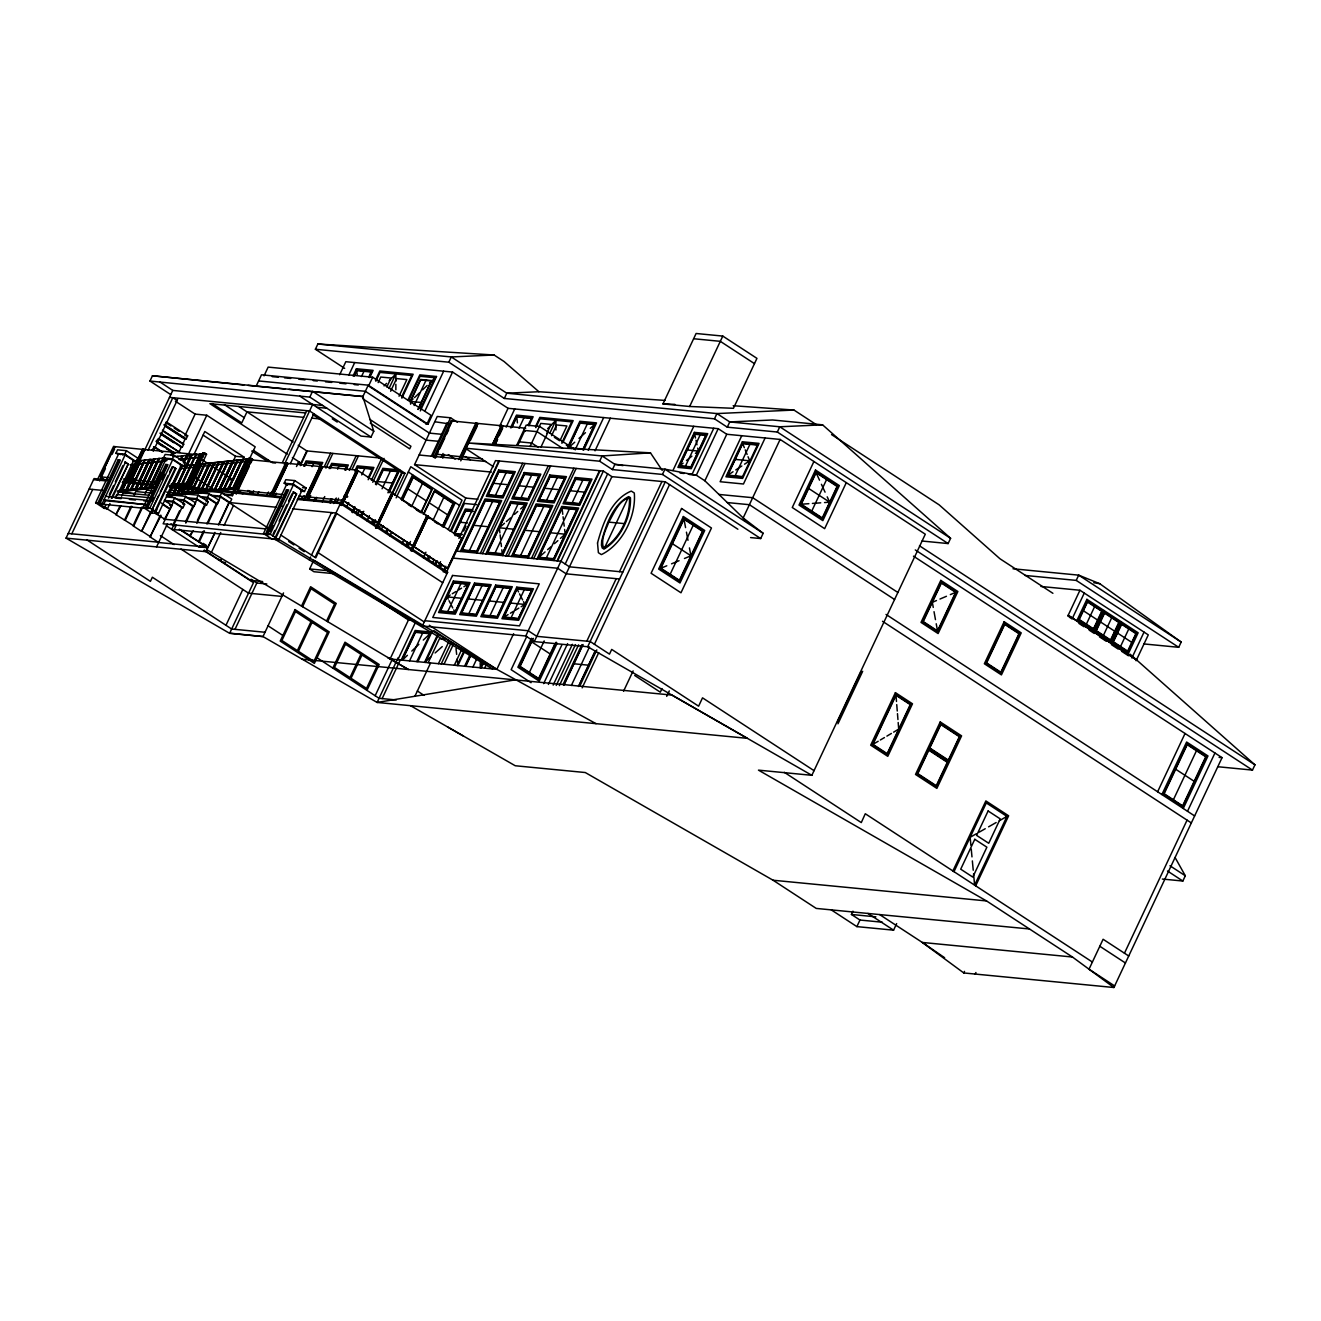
<?xml version="1.0" encoding="UTF-8"?>
<svg xmlns="http://www.w3.org/2000/svg" width="1321" height="1321" viewBox="0 0 1321 1321"><rect width="100%" height="100%" fill="white"/><g stroke="black" fill="none" stroke-linecap="round" stroke-linejoin="round"><path stroke-width="1.5" d="M395.854 389.811L395.854 384.295M395.854 381.29L395.871 373.942L389.249 380.646M97.325 479.903L113.623 446.316L115.439 447.241M608.832 522.125C605.86 529.853 601.022 538.357 603.185 546.844L604.605 547.753C619.83 538.06 630.1 516.825 629.473 498.843L628.053 497.934C618.145 501.848 613.852 513.489 608.832 522.125L623.842 523.578M314.53 560.55L496.828 669.351L596.035 723.66M301.65 659.179L671.91 695.077L747.372 738.34L377.112 702.442L262.995 636.573L229.639 633.337L66.05 538.126L94.055 478.582L108.421 479.985M71.813 533.816L92.701 489.447M114.63 446.663L100.429 476.864L114.498 446.581L143.444 449.454L138.424 460.121M99.587 480.943L105.432 468.526M112.103 454.325L114.63 448.942M126.189 455.134L115.868 453.334L117.519 449.834L126.42 450.692L137.797 458.139L136.146 461.64L135.039 461.524L125.082 455.018L102.295 503.433L100.082 503.218L120.376 460.055L118.163 459.84L97.853 503.004L95.624 502.773L118.411 454.374M149.967 381.042L152.443 375.775L362.879 396.548L373.76 431.273L371.036 437.053L361.029 436.095L299.817 396.135L149.967 381.042L170.624 394.517M97.853 503.004L98.926 503.697L119.22 460.534L118.163 459.84M115.868 453.334L124.768 454.193L126.42 450.692M159.957 382.033L172.77 390.405L322.638 405.464M105.432 500.725L104.012 499.784L146.367 504.688L105.432 500.725L103.715 504.358L102.295 503.433M109.362 494.467L113.606 485.468M115.307 481.851L122.919 465.653M108.504 498.149L125.445 462.135L128.302 463.985L112.202 498.199M95.624 502.773L104.161 508.354L105.928 504.639M111.36 498.116L128.302 463.985M109.973 503.433L107.496 508.684L104.161 508.354M117.42 494.995L133.619 460.6M121.317 490.421L122.473 490.372L136.311 460.979L121.317 490.421L133.421 464.695M134.164 464.612L122.473 490.372M142.734 448.76L126.882 482.462L142.916 448.777L144.864 450.048M129.078 479.573L136.608 463.572M138.276 460.022L143.444 449.454M121.549 496.25L123.2 492.75L148.943 495.243M136.757 463.671L129.227 479.655L123.332 479.011M173.018 452.244L144.336 449.47L130.135 479.672L156.885 482.347M125.974 489.909L127.13 489.86L140.967 460.468L139.811 460.517L125.974 489.909L172.787 390.372M142.602 507.247L133.834 525.874L115.918 514.645L120.046 505.893M115.918 514.645L120.872 505.976M132.249 482.446L133.982 478.763M132.777 482.792L134.511 479.11M148.084 450.263L172.82 397.704L177.097 400.478M145.211 459.923L131.786 489.348L130.63 489.397L142.751 463.671M131.06 489.447L144.468 460.005L145.624 459.956M130.63 489.397L143.477 463.588M162.78 452.178L154.574 446.812L152.146 449.784M172.49 452.195L156.06 441.462L158.487 438.506L179.838 452.443L159.147 439.48M135.287 488.902L136.459 488.853L150.28 459.46L149.124 459.493L135.287 488.902L148.266 461.326M153.219 451.237L177.674 399.272M134.148 495.045L135.799 491.544L151.75 493.08M124.455 520.21L130.994 506.323M139.96 488.39L141.116 488.341L154.937 458.948L153.781 458.981L139.96 488.39L152.922 460.831M125.297 520.292L131.836 506.389M152.79 462.581L141.116 488.341M144.616 487.878L145.772 487.829L159.593 458.437L158.454 458.486L144.616 487.878L156.72 462.152M157.447 462.069L145.772 487.829M145.095 493.674L146.73 490.174L152.675 490.752M149.273 487.366L163.11 457.974L164.25 457.925L150.429 487.317L149.273 487.366L165.125 454.457L174.025 455.316L185.402 462.746L183.751 466.247L180.201 465.9M163.837 457.892L150.429 487.317M133.883 523.925L141.76 507.165M143.229 507.396L166.017 458.998L172.688 459.642L149.9 508.04L147.671 507.825L167.982 464.678L165.769 464.464L145.459 507.611L143.229 507.396L151.766 512.977L158.437 513.621L181.225 465.207L182.331 465.322M155.663 483.189L160.848 472.158M170.772 455.184L172.622 451.65L170.954 455.2M145.459 507.611L146.515 508.304L166.826 465.157L165.769 464.464M172.523 455.993L174.058 452.343L201.073 455.051M152.13 501.336L153.83 497.736M162.285 479.754L164.828 474.355M163.11 457.974L172.374 458.816L174.025 455.316M184.874 435.847L195.112 414.1L206.786 415.24L255.184 446.828L249.091 459.774M133.834 525.874L133.008 525.791L141.545 531.372L151.007 511.26M158.437 513.621L151.915 509.823L158.685 495.441M160.369 491.841L167.998 475.659M169.682 472.059L172.225 466.676L175.908 468.608L155.597 511.755M178.863 452.343L181.324 447.092L159.973 433.156M163.061 431.158L182.777 444.021L185.237 438.77L163.887 424.834M141.545 531.372L151.799 511.425M151.915 509.823L173.051 466.742L175.908 468.608M180.35 446.993L182.298 447.192L183.751 444.12L162.4 430.184M186.211 438.869L187.665 435.798L166.314 421.861L164.861 424.933L186.211 438.869L184.263 438.688L164.564 425.808M151.766 512.977L153.484 509.328M154.755 511.673L175.066 468.526M156.753 509.79L155.102 513.291L165.191 519.417M180.416 459.658L181.737 455.943L182.892 455.894L181.159 459.576M181.571 466.296L167.338 495.903L179.491 470.127M183.801 460.946L186.393 455.431L187.549 455.398L184.098 462.746M183.355 462.829L187.549 455.398M167.338 495.903L168.494 495.854L182.315 466.214M188.523 454.044L206.786 415.24M191.628 532.561L189.976 536.062L207.892 547.29L158.619 542.518L150.082 536.937L160.287 515.273M150.082 536.937L161.112 515.355M172.44 495.375L189.316 458.602M172.275 495.59L191.05 454.919L192.206 454.886L173.183 495.292L172.027 495.342M190.059 458.519L173.183 495.292M178.335 487.548L180.019 483.965M194.005 454.424L204.788 431.505L244.022 457.116L233.239 480.051L229.837 479.721M164.365 519.335L172.06 505.448L164.349 500.411M164.993 500.461L173.051 501.237L174.702 497.736L184.659 504.242L183.008 507.743L181.902 507.644L173.365 502.063L163.127 523.793L269.038 534.658L267.965 533.965L288.688 489.926L286.459 489.711L265.736 533.75M196.119 454.457L176.7 494.781L193.972 458.09M176.7 494.781L177.873 494.731L196.449 454.341M181.225 489.909L182.876 486.409L281.356 496.746M156.555 546.894L167.453 523.76M200.363 453.912L181.39 494.203L200.363 453.912L201.519 453.863L186.955 483.354M181.39 494.203L182.579 494.17L196.317 464.695M186.377 488.242L203.071 452.773L204.59 452.921L206.555 454.209L190.752 487.796M169.303 486.343L189.663 484.13L190.158 483.073L188.87 482.958M178.929 459.625L203.021 457L204.111 453.351L202.988 453.235M187.912 488.374L204.59 452.921M200.214 464.265L186.079 493.641L198.943 466.296M176.007 499.107L183.982 499.883L185.634 496.366L195.591 502.872L193.939 506.389L192.833 506.273L184.296 500.692L178.335 500.114M186.079 493.641L187.235 493.592L200.941 464.183M179.491 510.913L172.902 524.916L176.271 525.246M184.296 500.692L182.711 504.061L184.659 504.242M181.902 507.644L171.664 529.374L278.88 539.447M204.871 463.754L190.769 493.08L203.599 465.785M174.207 529.622L176.403 524.965M204.342 465.702L191.495 492.981L205.184 463.638M210.27 463.423L209.114 463.456L195.442 492.518L196.598 492.469L210.27 463.423L196.598 492.469M195.871 492.551L209.527 463.242M185.551 521.745L192.833 506.273M186.509 497.703L196.581 498.678L198.233 495.177L208.19 501.683L206.538 505.183L205.432 505.068L196.895 499.503L188.688 498.694M213.771 462.697L200.132 491.94L212.929 464.761M185.782 523.116L196.895 499.503M213.655 464.678L200.875 491.858L214.927 462.664M218.427 462.185L204.821 491.379L217.585 464.249M218.328 464.166L205.564 491.296L219.154 462.119M248.018 385.385L256.142 386.194L261.492 374.817L368.245 385.171L428.021 424.206L452.558 372.06L508.057 408.305L718.211 428.681L726.748 434.262L780.117 439.431L925.294 534.212L811.854 775.311L758.469 770.143L986.539 900.939L1072.437 957.015L1113.9 987.514L1222.057 757.66L913.455 556.158M224.24 461.64L209.494 490.818L222.242 463.737M264.035 375.858L268.146 367.106L372.671 377.228L431.026 415.339L426.914 424.091L368.559 385.996L372.671 377.228M222.985 463.654L210.237 490.735L224.24 461.888M199.537 496.531L207.513 497.307L209.164 493.806L219.121 500.312L217.486 503.813L216.363 503.714L207.826 498.133L201.882 497.555M197.374 520.342L205.449 503.202M206.241 501.485L207.826 498.133M189.976 536.062L193.394 530.662M196.829 523.347L205.432 505.068M227.74 461.178L214.184 490.256L226.898 463.225M227.641 463.143L214.927 490.157L228.483 461.095M232.81 460.715L218.873 489.695L232.413 460.913L233.553 460.633M226.419 475.692L235.551 456.29L244.022 457.116M220.029 489.645L233.569 460.88L220.029 489.645L218.873 489.695M198.513 541.643L203.451 531.141M206.836 523.958L216.363 503.714M210.221 495.144L220.112 496.102L221.763 492.601L231.736 499.107L230.085 502.607L228.962 502.508L220.425 496.927L212.219 496.135M237.466 460.203L223.563 489.117L236.228 462.201M199.355 541.726L204.458 530.877M207.859 523.661L220.425 496.927M236.954 462.119L224.289 489.034L238.209 460.121M242.139 459.691L228.236 488.555L240.884 461.69M241.611 461.607L228.979 488.473L242.453 459.576M246.796 459.18L232.925 487.994L246.367 459.147M246.284 461.095L233.668 487.895L247.522 459.114M223.084 493.971L231.043 494.748L232.694 491.247M250.627 458.073L249.24 457.941L232.859 492.75L234.263 492.882L250.627 458.073L252.592 459.361L250.858 463.01M214.894 532.413L205.828 551.683L66.05 538.126M218.394 524.965L228.962 502.508L276.271 507.247M236.046 487.482L246.482 465.306M206.737 549.767L214.712 533.486M218.989 524.42L229.21 502.674L268.014 528.004M224.504 494.896L232.479 495.672L234.114 492.172M286.426 463.324L251.634 459.873L237.417 490.074L272.209 493.526L286.277 463.242M237.565 490.174L251.634 459.873M236.211 494.153L249.141 466.676M211.41 552.393L220.739 532.545M224.141 525.329L233.487 505.464M344.665 368.361L315.389 349.256L317.866 344.005L494.087 355.002L504.044 361.492L538.902 391.726L664.975 400.412M220.706 560.847L221.218 559.757L217.882 559.444M251.981 494.401L253.682 490.785M257.1 495.375L258.817 491.759M299.817 396.135L309.824 397.093L312.549 391.313L373.76 431.273M266.809 495.705L268.543 492.006M282.463 462.433L306.802 410.682M269.583 495.969L271.317 492.287M284.362 464.563L312.631 404.49M269.864 496.333L285.897 462.647L287.846 463.919L285.897 462.647M273.249 493.625L287.466 463.423M272.654 495.837L287.681 463.902M272.82 495.854L287.02 465.686M274.718 496.911L276.469 493.212M290.372 463.654L313.853 413.754M287.433 485.335L284.18 483.205L285.815 479.705L294.715 480.58L306.109 488.01L304.457 491.511L300.561 491.131M294.484 485.005L286.707 484.246L263.523 533.535L272.06 539.1L278.731 539.761L301.915 490.471L303.037 490.586M296.482 466.544L298.777 461.656M339.679 374.735L345.821 361.706L452.558 372.06M266.809 534.444L287.532 490.421L286.459 489.711M301.056 464.728L298.216 462.878L300.99 463.143L306.753 450.89L381.802 458.156L371.416 480.25M300.379 465.653L307.314 450.94M225.974 625.295L242.833 589.463M270.673 531.158L273.183 525.841M284.18 483.205L293.064 484.08L294.715 480.58M267.965 533.965L270.194 534.179L293.378 484.89L301.915 490.471M303.648 466.148L306.109 460.897L322.753 462.499L320.293 467.766M204.293 550.13L250.594 580.365L251.122 579.275L256.819 583.007L266.825 583.965M304.623 465.917L306.34 462.284L321.3 463.737L304.226 500.015M304.87 465.999L306.406 462.746L320.821 464.15L319.286 467.403M273.067 534.113L274.785 530.448M279.111 521.283L286.872 504.771M288.605 501.105L292.057 493.757M272.935 536.26L293.757 492.006L296.598 493.872L275.874 537.895L270.194 534.179M348.711 375.313L354.705 362.565M275.049 537.812L296.598 493.872M353.037 375.99L356.455 368.741L373.133 370.359L369.731 377.608M354.028 375.742L356.67 370.128L371.68 371.597L369.17 376.931M235.006 629.341L256.819 583.007M354.226 375.94L356.736 370.607L371.201 372.01L368.724 377.261M312.086 466.709L313.622 463.456M361.492 376.551L363.969 371.3M303.929 500.048L305.58 496.547M304.738 499.718L320.59 465.999L322.555 467.287L307.347 499.206M306.769 496.795L320.144 468.377M320.293 468.46L306.918 496.894L298.86 496.036M307.975 496.993L322.175 466.792M308.982 499.206L310.716 495.524M324.57 466.082L330.63 453.202M325.924 468.129L332.842 453.417M438.341 441.297L426.105 440.124L362.945 398.876L362.879 396.548L368.245 385.171M313.804 501.32L315.504 497.687M329.177 468.625L331.654 463.374L348.331 464.992L345.854 470.243M314.794 501.039L316.545 497.357M330.167 468.394L331.868 464.761L346.878 466.214L345.177 469.863M315.059 501.121L316.693 497.621M330.415 468.476L331.934 465.223L346.399 466.627L344.864 469.88M375.461 380.217L379.804 371.003L413.159 374.239L401.881 398.199M375.841 381.274L380.019 372.406L411.706 375.478L401.7 396.762M378.136 382.595L380.745 377.046L391.033 378.037L386.822 386.987M322.274 501.815L324.751 496.564M337.648 469.186L339.167 465.933M283.536 592.914L262.995 636.573L229.722 633.155L253.483 582.677L204.144 550.461M329.507 502.525L331.158 499.024M329.804 502.508L331.554 498.81M330.481 502.938L332.182 499.305M333.685 503.532L336.277 498M349.272 470.408L356.208 455.679M389.001 388.506L395.871 373.942M433.932 630.662L492.551 668.938L309.279 559.84L310.633 556.983M311.492 555.134L331.505 512.598L332.215 513.06M336.805 501.897L338.539 498.232M352.393 468.773L358.453 455.894M390.636 391.231L396.581 378.582L406.868 379.589L399.041 396.234M354.788 471.102L357.264 465.851L373.942 467.469L368.179 479.721M334.378 573.71L313.936 571.729L309.675 568.938L313.787 560.187M336.673 513.489L315.785 557.858L315.075 557.412L342.139 499.833M355.762 470.887L357.479 467.254L372.489 468.707L368.212 477.789M356.026 470.97L357.545 467.717L372.01 469.12M356.835 469.682L340.455 504.473L341.363 505.497L357.743 470.705L356.835 469.682L340.752 504.605M346.597 493.625L341.891 504.407L340.983 503.384M350.775 484.757L357.743 470.705M358.206 470.738L343.889 500.94L377.575 522.918L391.891 492.733L358.107 470.738L344.005 500.94L377.674 522.934M347.06 506.059L348.711 502.558M361.723 474.916L364.778 468.41M301.502 606.075L310.6 586.722L336.228 603.449L327.658 621.646M302.592 606.719L311.062 588.737L334.543 604.06L326.568 621.002M351.931 512.383L354.54 506.835M352.674 512.664L355.233 507.231M407.892 400.246L419.83 374.883L436.508 376.502L420.309 410.914M408.734 400.313L420.045 376.287L435.055 377.74L420.309 409.081M355.828 513.374L357.562 509.691M410.22 401.419L420.54 379.474L431.736 380.564L418.113 409.493M357.182 515.421L359.791 509.906M372.77 482.297L384.031 458.387M360.716 515.339L362.416 511.706M375.428 484.097L382.842 468.328L399.751 469.979L389.051 492.733M361.624 515.256L363.374 511.557M376.204 484.279L383.057 469.731L398.298 471.201L388.886 491.214M361.294 516.594L363.754 511.343M376.237 484.824L383.123 470.193L397.819 471.614L387.879 492.75M414.134 405.547L425.923 380.465M418.509 408.057L431.24 380.976L420.623 379.936L410.501 401.452L410.633 404.209M366.99 520.821L369.451 515.586M382.05 488.787L390.471 470.903M424.817 411.26L443.658 371.184M315.389 349.256L448.826 362.202L451.287 356.951L494.087 355.002M373.513 523.265L375.164 519.764M373.397 524.123L375.147 520.424M374.223 524.222L375.94 520.606M375.494 527.839L391.875 493.047L393.245 493.294L376.865 528.086M375.709 527.987L402.178 471.68M376.848 526.749L378.599 523.05M380.349 519.335L382.099 515.619M390.818 497.076L402.162 472.951L404.953 473.232L394.599 495.21M376.634 527.954L393.245 493.294M379.077 528.202L380.811 524.536M381.356 529.292L383.107 525.593M396.151 497.868L410.798 466.742L462.036 500.197L448.166 529.655M477.938 499.255L465.818 498.083L414.579 464.629L437.234 416.478L450.577 417.783L457.413 422.241M385.567 532.198L387.317 528.499M401.056 499.288L412.598 474.784M386.541 533.106L388.291 529.391M401.914 500.428L413.044 476.782L432.248 489.331L421.135 512.977M389.91 535.847L391.627 532.181M431.34 456.191L446.993 422.918M450.577 417.783L432.446 456.29L435.303 458.156L437.928 452.575M332.809 668.096L344.996 642.188L379.16 664.496L366.974 690.388M433.866 457.231L451.171 420.458L452.591 421.382M422.439 483.503L411.525 506.703L408.321 504.605M436.491 454.358L452.145 421.102M439.678 448.859L444.764 438.011M446.366 434.642L448.661 429.771M441.313 457.215L443.063 453.499M401.997 543.74L403.714 540.091M442.733 458.172L444.467 454.474M405.745 545.656L407.495 541.94M406.736 546.531L408.453 542.865M407.892 547.043L410.501 541.478M423.265 514.364L434.394 490.735L453.598 503.268L442.485 526.914M423.826 514.166L434.543 491.395L453.037 503.483L442.337 526.237L425.362 515.173M410.501 550.692L426.898 515.586L393.229 493.608M411.244 549.784L427.096 516.049L428.252 516.148L411.871 550.956L428.252 516.148M414.018 546.663L428.12 516.445L461.756 538.357L447.538 568.558L413.919 546.663L447.439 568.542L461.756 538.357M458.701 459.526L476.006 422.77L478.053 424.107M460.831 456.571L476.485 423.298L461.095 456.752L436.227 454.193L451.881 420.92L476.749 423.48M477.492 423.397L462.102 456.851L477.492 423.397L501.897 425.775M433.073 520.193L443.79 497.439M460.748 460.864L465.933 449.834M470.259 440.653L477.36 425.956M423.347 557.677L425.923 552.195M427.096 559.592L428.846 555.877M428.268 560.071L430.002 556.389M443.757 527.178L455.283 502.657M448.826 362.202L504.325 398.447L506.802 393.196L538.902 391.726M432.396 563.175L434.147 559.46M414.282 620.556L408.453 619.995L390.091 658.997L408.404 669.516M434.543 564.562L436.277 560.864M450.18 531.323L465.818 498.083M499.503 426.501L508.057 408.305M435.699 564.562L437.433 560.864M451.386 531.224L464.447 503.45L476.699 504.639M492.766 443.608L501.6 425.246L492.948 443.625M375.147 695.738L392.552 658.766M494.071 442.403L501.022 427.624M494.335 442.585L500.428 429.639M494.203 444.351L502.905 425.874L525.708 428.235M494.467 444.517L502.905 425.874M494.814 444.946L497.406 439.431M499.14 435.765L502.607 428.4M494.995 444.962L497.588 439.447M437.961 567.155L440.537 561.673M453.78 533.535L465.322 509.014L472.736 509.741M438.803 567.204L440.554 563.489M439.067 567.27L440.801 563.605M506.174 427.162L514.728 408.949M398.199 657.627L377.129 702.425L515.14 679.886M397.869 659.757L415.355 622.604M382.132 698.594L400.395 659.773M401.204 660.087L415.141 630.48L431.818 632.132M510.517 427.806L516.478 415.124L533.156 416.742L528.895 425.791M445.821 566.23L443.195 571.795L447.654 572.224L422.357 625.972L278.88 539.43M458.899 538.44L495.524 460.616L603.367 471.069L611.904 476.65L665.289 481.818L737.878 529.226M402.046 660.17L415.355 631.867L430.365 633.337L416.776 661.59M511.475 427.608L516.693 416.511L531.702 417.964L527.921 425.379M511.821 427.492L516.775 416.974L531.224 418.377M463.654 531.092L465.95 526.22M498.859 460.93L446.019 573.215L447.125 573.314L340.389 503.615L297.258 499.437M456.983 551.154L499.404 460.996M460.319 551.484L485.038 498.958L501.683 500.576L476.964 553.103M409.543 660.896L422.654 633.04M519.054 428.186L523.991 417.684M516.759 445.144L526.187 425.114L539.529 426.402L575.395 449.817M517.815 445.359L524.817 430.464M469.467 550.543L492.535 501.518M495.425 495.392L506.141 472.621M417.882 661.705L431.818 632.099L423.281 640.074M447.72 611.59L460.913 583.585M437.614 634.592L424.553 662.349L431.059 656.57M535.5 426.6L539.827 417.386L573.182 420.623L562.779 442.733M425.395 662.432L437.862 635.929M535.864 427.657L540.041 418.774L571.729 421.861L561.722 443.146M428.169 662.696L439.431 638.786L444.566 639.281M530.051 446.531L540.768 423.43L551.055 424.421L546.844 433.371M480.299 553.416L522.72 463.258M414.893 696.266L430.464 663.192M454.952 612.3L468.129 584.278L453.681 582.875L440.504 610.896L454.952 612.3L453.73 609.906M482.512 553.631L524.949 463.473M485.847 553.961L510.567 501.435L527.244 503.053L502.525 555.58M438.456 663.703L448.694 641.94M540.999 446.993L548.066 431.984M441.231 663.968L451.221 642.749M549.883 433.073L555.893 420.309L555.943 430.019M495.012 553.02L518.08 503.995M520.969 497.868L531.686 475.098M444.021 664.232L453.4 644.285M551.551 435.699L556.603 424.966L566.891 425.956L560.121 440.339M468.856 613.638L482.033 585.632M502.244 553.714L525.312 504.688L510.864 503.301L487.796 552.31L502.244 553.714L501.815 549.8M454.308 665.239L461.376 650.213M505.86 555.91L548.298 465.735M508.123 556.124L550.56 465.95M457.083 665.503L464.497 649.75M464.018 652.64L457.908 665.586L457.182 659.096M511.458 556.438L536.177 503.912L552.855 505.53L528.136 558.056M464.579 666.23L469.814 655.133M567.931 446.63L579.853 421.267L596.531 422.885L583.75 450.048M465.421 666.312L471.25 653.928M568.327 447.604L580.068 422.654L595.077 424.124L582.908 449.999M465.702 666.345L470.937 655.199M489.975 615.685L503.152 587.68M520.623 555.497L543.905 506.042M546.58 500.345L557.28 477.591M472.918 667.039L477.096 658.172M575.84 448.347L587.366 423.826M480.15 667.732L482.974 661.755M503.879 617.039L517.056 589.034L531.504 590.421L518.327 618.443L503.879 617.039L508.09 614.612M531.471 558.387L573.908 468.212M574.734 442.205L568.608 447.637L580.15 423.133L594.599 424.536L583.073 449.041L570.424 447.819M482.925 662.465L480.431 667.765L480.15 662.812M481.257 667.848L483.882 662.3M533.701 558.601L576.138 468.427M484.609 668.178L486.343 664.463M537.036 558.932L561.755 506.405L578.681 508.04L553.961 560.566M588.258 450.345L603.68 417.568M538.968 557.28L562.036 508.255L576.732 509.675L553.664 558.7L538.968 557.28L545.061 551.93M511.095 617.749L524.288 589.727M595.028 450.808L610.352 418.212M546.316 557.99L569.384 508.965M572.158 502.822L582.858 480.068M408.139 669.351L387.796 657.511L390.091 658.997L496.828 669.351L513.621 633.684M493.493 466.709L465.091 448.166L599.635 461.211L602.112 455.96L650.46 452.839L662.217 470.392M557.049 560.864L599.486 470.689M557.611 560.913L600.031 470.755M422.357 625.972L525.758 635.995L603.367 471.069M526.848 636.309L511.144 669.681L531.059 682.693M565.206 564.034L607.643 473.859M531.521 638.241L517.882 667.221L539.232 681.157L557.132 643.112M532.611 638.869L519.566 666.593L538.786 679.143L556.174 642.188M599.635 461.211L612.449 469.582L614.909 464.332L664.958 469.186L696.316 475.197L704.869 480.778L743.162 517.964L763.158 533.304L760.681 538.555L750.592 537.581M533.304 638.373L520.127 666.395L538.638 678.466L555.101 643.459M525.758 635.995L534.295 641.577L611.904 476.65M529.374 672.439L544.202 640.916M662.96 403.912L696.101 333.486L722.785 336.079L756.95 358.371L733.452 408.305L689.645 406.488L662.96 403.912L674.915 404.391M604.605 547.753L628.053 497.934M543.641 683.634L561.97 644.698M548.397 684.427L567.601 643.608M553.169 685.12L572.373 644.318M556.24 685.417L575.444 644.615M689.645 406.488L722.785 336.079M559.361 685.632L578.565 644.846M563.093 684.509L581.851 644.665M612.449 469.582L662.481 474.437L664.958 469.186L763.158 533.304M563.72 685.021L581.983 646.2M564.117 684.806L583.073 644.532M586.805 641.18L616.213 578.681M619.516 571.679L661.953 481.505M534.295 641.577L587.68 646.745L665.289 481.818M571.349 685.5L589.48 646.976M672.967 470.474L693.756 426.303M594.417 644.285L669.549 484.609M679.836 465.752L694.664 434.229L705.794 435.319L690.966 466.825L679.836 465.752L683.106 463.143M578.499 686.342L595.044 651.187M578.73 686.474L595.259 651.352M579.77 686.127L596.811 649.899M685.401 466.296L700.229 434.774M582.165 687.845L598.743 652.624M504.325 398.447L714.479 418.823L716.94 413.572L793.971 410.055L816.18 424.553M713.769 428.252L692.105 474.256L688.109 473.876M718.211 428.681L696.316 475.197L689.413 474.52M660.896 568.228L683.981 519.203L702.475 531.29L679.407 580.315L660.896 568.228L666.791 565.784M714.479 418.823L727.277 427.178L729.753 421.927L772.554 419.979L822.587 424.834L950.592 538.308L948.115 543.558L922.091 541.032M704.869 480.778L726.748 434.262M670.16 574.272L693.228 525.246M741.758 435.715L720.11 481.719L743.459 483.998L765.107 437.978M623.545 691.246L633.122 670.903M742.303 476.551L727.854 475.147L742.683 443.641L757.131 445.045M735.07 475.857L749.915 444.335M727.277 427.178L777.326 432.033L779.786 426.782L822.587 424.834M662.019 688.555L660.318 692.187L634.691 675.46M780.117 439.431L743.162 517.964L745.391 521.151M666.709 696.365L669.285 690.916M813.918 461.508L792.27 507.512L824.651 528.664L846.299 482.644M801.253 504.226L816.097 472.72L837.085 486.425L822.256 517.931L801.253 504.226L808.865 503.681M811.755 511.078L826.583 479.573M837.514 721.794L860.995 671.894M837.96 723.809L862.679 671.283M872.933 744.35L896.001 695.325L910.235 704.621L887.167 753.647L872.933 744.35L878.184 741.263M937.514 630.877L955.628 592.353L941.394 583.056L923.28 621.58L937.514 630.877L936.226 623.76M882.395 922.223L859.971 920.043L851.434 914.462L852.97 911.176M831.256 909.872L856.883 926.615L859.971 920.043M856.883 926.615L893.574 930.166L896.662 923.594M1024.898 575.428L1076.219 580.398L1078.696 575.147L1099.782 583.717L1181.172 642.056L1178.695 647.307L1143.804 643.921M1067.781 616.147L1079.951 590.256L1148.279 634.873L1136.093 660.748M952.903 870.952L985.862 800.922L1008.633 815.8L975.691 885.83M1084.26 593.079L1072.091 618.955L1069.217 617.089M953.977 871.662L986.308 802.937L1006.949 816.411L974.617 885.136L973.56 873.858M1086.374 624.173L1094.614 606.669M1094.085 631.504L1103.976 610.484M1103.464 635.318L1111.688 617.815M1111.176 642.65L1121.067 621.646M410.484 705.662L515.24 765.751L585.286 772.537L773.066 880.232L816.246 908.419L879.621 914.578L922.322 942.451L963.785 972.95L964.528 971.381M1120.538 646.481L1128.778 628.961M975.179 974.056L975.922 972.487M1131.866 657.99L1144.036 632.099M1157.625 791.758L1185.053 733.485M1161.902 794.548L1186.621 742.022L1207.972 755.959L1183.253 808.485M1173.395 799.766L1196.463 750.741M1187.513 811.276L1214.94 753.003M1124.452 953.217L1187.067 820.143M1162.348 879.043L1182.84 881.024L1185.317 875.773L1175.046 857.461M1217.929 766.741L1252.473 770.093L1254.95 764.842L1130.066 654.143M418.113 409.312L421.399 402.509L410.501 401.452L413.11 398.942M384.064 385.897L386.558 383.387M547.621 428.714L555.893 420.309M439.48 567.848L442.007 565.338M407.413 655.299L402.327 660.186L415.421 632.346L429.886 633.75M411.805 651.088L418.84 644.334M414.53 397.588L419.384 392.915M422.588 389.844L427.129 385.501M429.457 383.255L436.508 376.502M590.305 428.367L594.599 424.536M301.287 498.331L304.259 495.689M578.994 438.407L585.451 432.677M435.121 652.954L442.254 646.613M499.899 532.941L499.321 527.806L504.457 523.248M506.389 521.547L510.467 517.931M514.513 514.348L517.733 511.475M520.59 508.948L525.015 505.035M547.604 549.685L550.791 546.877M554.457 543.641L557.875 540.652M560.434 538.39L565.206 534.196L564.628 529.473M686.474 460.501L691.89 456.174M695.44 453.4L698.38 451.072L697.719 448.1M727.854 475.147L733.039 471.746M735.764 469.962L741.824 465.983M744.532 464.199L749.717 460.798L748.049 456.736M448.248 599.156L447.092 596.894L450.197 595.011M452.294 593.74L455.91 591.544M458.8 589.81L461.557 588.142M510.385 613.225L513.324 611.441M515.537 610.104L518.823 608.122M521.118 606.735L524.916 604.44L523.496 601.666M880.331 739.991L884.459 737.564M886.903 736.111L891.394 733.452M893.657 732.131L898.709 729.142L898.181 722.504M463.919 586.706L468.129 584.278M976.368 833.766L970.142 837.299L970.902 845.374M979.191 832.164L985.235 828.729M988.603 826.83L996.15 822.537M999.337 820.737L1006.949 816.411M936.49 600.543L932.329 602.326L933.253 607.412M939.991 599.04L946.447 596.283M950.344 594.615L955.628 592.353M671.547 563.819L679.06 560.715M684.46 558.486L690.949 555.794L689.43 547.901M190.769 493.08L191.925 493.03M200.132 491.94L201.287 491.891M204.821 491.379L205.977 491.329M209.494 490.818L210.666 490.768M214.184 490.256L215.34 490.207M223.563 489.117L224.719 489.067M228.236 488.555L229.392 488.506M232.925 487.994L234.081 487.944M132.694 461.442L165.274 457.875M174.339 456.653L203.979 453.631L202.856 453.532M195.706 454.424L196.862 454.374M137.219 461.656L141.297 461.211M149.438 460.319L153.517 459.873M186.096 456.323L190.158 455.877M198.315 454.985L202.377 454.54M129.986 464.728L166.776 460.715M181.076 459.163L201.502 456.934L202.972 455.762M130.746 464.876L164.877 461.161M183.867 465.834L250.131 458.833L180.894 466.379M195.128 464.728L195.888 464.893M205.614 463.919L204.887 464.001M213.771 462.944L214.497 462.614M218.444 462.433L219.583 462.4M227.757 461.425L228.913 461.392M241.71 459.658L242.882 459.857M179.772 468.79L248.992 461.244L247.886 461.145M117.784 490.735L154.425 486.739M170.723 484.972L189.035 482.974M118.89 490.851L153.5 487.069M171.829 485.071L190.158 483.073M117.288 491.792L153.93 487.796M170.227 486.012L189.663 484.13M118.395 491.891L153.005 488.126M167.239 494.913L236.608 487.581L166.33 495.243M167.8 495.854L236.112 488.621L166.595 496.201M812.415 503.433L820.737 502.822M824.535 502.558L829.671 502.178L827.21 496.845M650.46 452.839L467.568 442.915L602.112 455.96L614.909 464.332L622.984 465.603M793.971 410.055L733.172 405.712M277.393 539.282L274.438 539.001L309.279 559.84M693.624 338.737L720.308 341.33L754.473 363.638M317.866 344.005L451.287 356.951L506.802 393.196L716.94 413.572L729.753 421.927L779.786 426.782L950.592 538.308M272.225 376.65L278.384 377.245M284.527 377.839L290.67 378.433M298.876 379.226L305.019 379.821M313.226 380.63L317.321 381.026M325.511 381.819L331.67 382.413M339.86 383.206L346.003 383.8M354.21 384.593L358.305 384.989M258.619 380.943L365.356 391.297L429.408 433.123L441.643 434.295M256.142 386.194L284.89 388.985M288.985 389.381L362.879 396.548M316.908 407.281L326.914 408.255M503.466 426.567L501.419 425.23M434.758 421.729L449.52 423.958M169.484 397.373L309.593 410.963L404.953 473.232M425.791 423.975L428.021 424.206M305.002 412.895L209.89 403.665L287.235 454.16M687.25 449.999L698.38 451.072M303.632 417.353L246.977 411.855L241.776 422.902L212.12 403.532M311.739 418.13L319.831 418.922M735.269 459.394L749.998 460.831M519.467 441.841L531.702 443.03L538.522 447.489M680.1 473.1L684.096 473.479M461.838 456.67L482.446 458.816M419.104 455.002L485.781 461.475M185.716 435.616L187.665 435.798M414.579 464.629L491.395 472.076M718.921 494.434L752.706 497.703L897.884 592.485M182.777 444.021L183.751 444.12M154.574 446.812L153.599 446.729L161.806 452.079M727.31 502.558L749.403 504.705L894.581 599.503M268.196 459.956L264.844 459.642L251.717 451.055M206.555 454.209L203.071 452.773M201.519 453.863L182.579 494.17M252.592 459.361L249.24 457.941M493.559 483.304L508.007 484.708M519.103 485.781L533.552 487.185M544.698 488.275L559.163 489.662M570.276 490.752L584.741 492.155M275.577 463.044L272.456 462.746L253.401 450.312M237.797 460.335L237.053 460.154M177.807 456.372L177.493 456.488M150.28 459.46L136.459 488.853M377.773 481.571L392.469 482.991M140.967 460.468L127.13 489.86M125.445 462.135L124.62 462.053L127.46 463.902M302.542 487.664L306.109 488.01M343.889 496.135L347.638 496.498M343.955 496.597L347.572 496.944M473.034 511.144L465.537 510.418L454.407 534.047L461.921 534.774M472.835 511.59L465.603 510.88L454.886 533.651L462.119 534.345M100.28 476.782L108.107 477.608M171.367 483.668L188.787 485.434M283.156 494.582L273.117 493.542L287.317 463.341L320.986 466.594M173.299 484.741L172.985 484.873M250.098 492.535L252.047 492.716L248.761 490.57M122.77 481.372L155.581 484.559M169.947 485.946L182.248 487.135M297.786 498.347L340.901 502.525L447.654 572.224M182.364 487.499L280.828 497.852M93.543 479.688L105.845 480.877M122.259 482.462L153.021 485.451M169.418 487.036L183.784 488.44M1013.009 568.773L1078.696 575.147L1181.172 642.056M170.277 487.614L221.763 492.601M169.303 489.942L209.164 493.806M428.021 516.016L427.096 516.049M166.545 492.106L198.233 495.177M460.253 522.257L467.485 522.967M167.684 494.632L185.634 496.366M473.793 525.329L488.209 526.732M499.321 527.806L513.786 529.209M524.932 530.282L539.381 531.686M550.51 532.776L565.206 534.196M89.118 489.1L102.856 490.421M119.088 492.006L135.336 493.575M292.635 508.833L335.963 513.027L442.7 582.726M166.776 496.977L174.702 497.736M207.083 501.567L208.19 501.683M149.455 497.72L116.71 494.533L115.076 498.034L121.202 498.628M165.142 501.27L174.471 502.162M1040.948 586.474L1079.951 590.256M105.663 496.283L146.598 500.263M129.392 499.437L135.535 500.032M143.725 500.824L147.82 501.22M169.55 505.2L170.954 505.332M454.804 535.467L460.369 536.012M98.926 503.697L101.139 503.912L100.082 503.218M146.515 508.304L148.745 508.519L147.671 507.825M144.649 508.321L99.554 503.945L106.671 508.602M105.961 508.139L116.76 514.728M164.184 519.219L265.703 528.879M456.422 551.105L560.946 561.243L569.483 566.825L622.851 571.993M181.439 530.497L190.818 536.144M453.12 558.106L557.644 568.245L566.181 573.826L619.549 578.994M206.555 546.465L199.884 545.821L199.355 546.911L206.026 547.555M68.246 533.469L158.751 542.237M441.825 569.45L445.441 569.797M309.675 568.938L330.134 570.936M222.159 562.218L225.495 562.548M447.092 596.894L461.541 598.281M468.212 598.941L482.66 600.345M489.348 600.989L503.796 602.393M510.467 603.037L524.916 604.44M250.594 580.365L262.615 581.537M281.901 596.415L248.546 593.179L180.994 549.074M424.834 620.721L528.235 630.744L536.772 636.326L590.14 641.494L609.493 654.126L611.706 649.42L698.611 706.174L702.524 697.851L814.033 770.655M265.026 632.264L231.67 629.027L152.361 577.227L150.412 581.372L86.641 539.728M574.008 663.786L588.456 665.19M1219.085 757.362L1222.057 757.66M396.267 699.965L379.077 698.297L317.023 657.775M773.066 880.232L986.539 900.939M879.621 914.578L1029.488 928.977M851.434 914.462L875.889 916.84M922.322 942.451L1072.437 957.015M963.785 972.95L1113.9 987.514M152.443 375.775L243.939 384.972M1093.722 582.726L1099.782 583.717M587.68 646.745L811.854 775.311M447.472 726.88L463.407 736.028M207.05 549.8L390.157 658.882M1076.219 580.398L1178.695 647.307M831.553 434.592L939.148 504.853L999.947 558.75L1052.903 593.311M1083.385 610.764L1097.619 620.061M1100.459 621.927L1114.693 631.223M1117.533 633.073L1131.767 642.369M1136.704 660.038L1068.177 615.289L1136.39 659.74M1078.91 623.413L1084.046 626.765M1089.165 630.117L1094.283 633.453M1099.419 636.805L1106.238 641.263M1111.374 644.598L1118.193 649.073M1121.612 651.303L1128.448 655.761M777.326 432.033L948.115 543.558M919.482 545.804L1254.95 764.842M915.288 549.932L1252.473 770.093M808.667 488.473L829.671 502.178M1175.673 769.218L1194.184 781.305M886.028 614.43L1194.63 815.932M662.481 474.437L760.681 538.555M882.511 621.283L1191.344 822.933M554.374 437.334L559.51 440.686M566.329 445.144L571.465 448.496M562.68 448.38L537.053 431.653L523.71 430.365L525.131 431.29M1169.944 865.75L1185.317 875.773M672.439 543.724L690.949 555.794M1167.467 871.001L1182.84 881.024M929.257 748.231L948.478 760.78M928.646 749.535L947.851 762.085M465.273 456.538L470.392 459.873M448.314 454.622L455.151 459.081M369.83 419.401L410.93 446.234L409.692 448.859L370.26 423.116M309.824 397.093L371.036 437.053M332.248 418.84L337.202 422.076M408.321 471.993L459.559 505.448M312.796 414.596L402.162 472.951M1128.728 955.991L1103.101 939.264L1089.016 969.218L1114.627 985.945M407.842 488.836L426.336 500.923M429.176 502.773L447.687 514.86M1099.815 946.265L1125.426 962.992M356.67 470.061L322.027 466.693L307.81 496.911L342.469 500.263M411.723 506.257L402.476 500.213L413.192 477.459L431.686 489.546L420.986 512.3L413.275 507.264M416.33 509.84L419.533 511.921M426.468 516.461L429.672 518.542M434.477 521.679L437.68 523.777M1092.384 962.035L865.288 813.753L861.292 822.587L784.294 772.306M238.738 406.472L293.097 441.957M298.216 445.309L306.753 450.89M224.471 404.738L244.253 417.651M292.387 457.528L300.99 463.143M412.169 549.718L411.244 549.751M175.396 401.237L195.112 414.1M293.064 484.08L304.457 491.511M531.669 641.874L550.163 653.961M285.286 483.321L286.707 484.246M292.915 491.924L295.772 493.79M203.137 435.137L235.551 456.29M166 422.753L170.937 425.973M174.223 428.103L179.144 431.323M281.274 505.679L282.347 506.372M202.526 460.005L233.239 480.051M160.947 433.238L182.298 447.192M247.787 490.487L251.073 492.634M160.65 434.13L173.794 442.7M236.442 489.397L242.998 493.691M238.754 491.445L242.024 493.592M157.034 441.561L175.099 453.351M158.371 443.526L163.309 446.729M166.595 448.876L171.515 452.096M231.043 494.748L232.479 495.672M317.502 552.261L424.239 621.96M429.308 625.262L496.828 669.351M172.374 458.816L183.751 466.247M171.251 458.701L181.225 465.207M867.947 913.438L893.574 930.166M194.237 476.848L215.818 490.933M164.58 458.057L166.017 458.998M163.474 457.958L166.793 460.121M280.911 535.104L315.075 557.412M220.112 496.102L230.085 502.607M288.721 541.527L293.906 544.913M299.074 548.298L304.259 551.683M370.507 595.226L408.453 619.995M267.387 530.249L268.46 530.943M275.874 537.895L278.731 539.761M190.604 485.814L194.038 488.06M207.513 497.307L217.486 503.813M196.581 498.678L206.538 505.183M124.768 454.193L136.146 461.64M121.433 453.879L122.853 454.804M119.204 453.664L120.624 454.589M183.982 499.883L193.939 506.389M173.051 501.237L183.008 507.743M161.162 502.905L170.409 508.948M162.466 504.374L169.303 508.833M149.9 508.04L152.757 509.906M203.203 543.36L206.538 545.54M100.66 477.343L105.829 480.662M170.987 523.76L174.322 525.94M179.326 529.209L206.026 546.63M166.33 525.775L198.976 547.092M417.37 691.015L424.008 695.358M160.386 535.616L174.124 544.599M142.371 531.455L150.908 537.02M268.064 625.807L282.859 635.484M923.032 942.913L944.614 957.708M517.056 589.034L518.542 591.924M519.516 593.839L520.606 595.986M521.432 597.587L522.654 599.982M449.024 600.692L450.378 603.334M451.518 605.546L452.74 607.957M816.097 472.72L819.532 480.184M821.431 484.295L825.064 492.172M742.683 443.641L744.35 447.703M745.226 449.85L747.125 454.457M694.664 434.229L695.49 437.994M696.002 440.256L696.993 444.797M683.981 519.203L685.566 527.591M686.441 532.165L687.993 540.306M934.03 611.689L935.466 619.615M356.455 368.741L357.215 374.916M372.142 520.623L372.505 523.562M562.036 508.255L562.779 514.282M563.076 516.792L563.407 519.5M563.803 522.769L564.216 526.138M516.775 416.974L517.419 422.836M500.131 534.856L500.593 538.935M501.039 542.964L501.452 546.514M456.009 648.611L456.653 654.374M971.249 849.056L971.975 856.9M972.355 860.912L973.23 870.225M896.001 695.325L896.497 701.468M896.744 704.621L897.256 711.012M897.471 713.654L897.95 719.549M191.215 465.157L190.901 465.273M597.521 542.981L598.38 552.69L601.385 554.605C622.406 544.467 636.326 515.983 634.295 492.997L631.273 491.082C611.359 499.189 602.805 523.529 597.521 542.981M601.699 540.85L601.451 545.193L602.227 548L603.978 549.107C620.375 539.364 631.322 516.643 630.431 497.687L628.697 496.58C612.961 504.672 606.124 524.586 601.699 540.85M200.346 460.468L197.985 465.9L200.462 460.55M295.045 609.575L280.217 641.098L314.381 663.406L329.21 631.884L295.045 609.575M295.491 611.59L281.901 640.487L297.374 650.593L310.98 621.696L295.491 611.59M312.037 622.389L298.447 651.286L313.919 661.392L327.525 632.495L312.037 622.389M345.442 644.202L334.494 667.468L349.982 677.574L360.93 654.308L345.442 644.202M361.987 655.001L351.039 678.267L366.528 688.39L377.476 665.124L361.987 655.001M498.628 470.061L486.26 496.333L502.954 497.951L515.306 471.68L498.628 470.061M485.253 500.345L461.772 550.246L476.749 551.699L500.23 501.798L485.253 500.345M498.843 471.465L487.713 495.094L502.723 496.547L513.852 472.918L498.843 471.465M485.319 500.824L462.251 549.833L476.666 551.237L499.734 502.211L485.319 500.824M498.909 471.927L488.209 494.681L502.657 496.085L513.374 473.331L498.909 471.927M452.525 575.444L432.76 617.468L519.483 625.873L539.249 583.849L452.525 575.444M453.384 581.025L438.555 612.531L455.233 614.149L470.078 582.644L453.384 581.025M453.615 582.412L440.009 611.309L455.018 612.762L468.625 583.865L453.615 582.412M524.173 472.538L511.805 498.81L528.483 500.428L540.85 474.156L524.173 472.538M510.781 502.822L487.3 552.723L502.31 554.193L525.791 504.292L510.781 502.822M524.387 473.942L513.258 497.571L528.268 499.024L539.397 475.395L524.387 473.942M524.454 474.404L513.737 497.158L528.202 498.562L538.902 475.808L524.454 474.404M474.52 583.073L459.691 614.579L476.369 616.197L491.197 584.691L474.52 583.073M474.734 584.46L461.145 613.357L476.154 614.81L489.744 585.913L474.734 584.46M474.8 584.922L461.623 612.944L476.072 614.348L489.265 586.326L474.8 584.922M495.639 585.12L480.811 616.643L497.489 618.245L512.317 586.739L495.639 585.12M495.854 586.507L482.264 615.404L497.274 616.857L510.864 587.961L495.854 586.507M495.936 586.97L482.743 614.992L497.208 616.395L510.385 588.373L495.936 586.97M549.767 475.032L537.416 501.286L554.093 502.905L566.445 476.65L549.767 475.032M536.392 505.316L512.911 555.216L527.921 556.669L551.402 506.769L536.392 505.316M549.982 476.419L538.869 500.065L553.879 501.518L564.992 477.872L549.982 476.419M536.475 505.778L513.39 554.803L527.855 556.207L550.923 507.181L536.475 505.778M550.064 476.881L539.348 499.652L553.813 501.055L564.513 478.285L550.064 476.881M516.775 587.168L501.93 618.69L518.625 620.309L533.453 588.786L516.775 587.168M516.99 588.555L503.384 617.452L518.393 618.905L532 590.025L516.99 588.555M575.345 477.508L562.994 503.763L579.671 505.382L592.023 479.127L575.345 477.508M561.97 507.792L538.489 557.693L553.747 559.179L577.227 509.279L561.97 507.792M575.56 478.896L564.447 502.541L579.457 503.995L590.57 480.365L575.56 478.896M575.642 479.374L564.926 502.129L579.374 503.532L590.091 480.761L575.642 479.374M694.384 432.38L677.904 467.386L691.246 468.691L707.726 433.668L694.384 432.38M694.598 433.767L679.357 466.164L691.032 467.287L706.273 434.906L694.598 433.767M681.57 508.486L651.088 573.264L680.976 592.782L711.458 528.004L681.57 508.486M683.37 516.528L658.651 569.054L680.001 582.99L704.72 530.464L683.37 516.528M683.816 518.542L660.335 568.443L679.555 580.976L703.036 531.075L683.816 518.542M742.385 441.775L725.923 476.798L742.6 478.417L759.063 443.394L742.385 441.775M742.617 443.179L727.359 475.56L742.369 477.013L757.627 444.632L742.617 443.179M815.486 470.028L799.007 505.051L822.851 520.623L839.33 485.6L815.486 470.028M815.932 472.043L800.691 504.44L822.405 518.608L837.646 486.211L815.932 472.043M940.8 580.381L921.018 622.406L938.108 633.552L957.874 591.527L940.8 580.381M941.246 582.396L922.718 621.778L937.662 631.537L956.189 592.155L941.246 582.396M895.407 692.65L870.688 745.176L887.778 756.322L912.497 703.796L895.407 692.65M895.853 694.664L872.372 744.565L887.316 754.324L910.796 704.423L895.853 694.664M940.238 721.927L915.519 774.453L936.87 788.389L961.589 735.863L940.238 721.927M940.701 723.941L917.22 773.842L936.424 786.375L959.905 736.474L940.701 723.941M928.795 750.212L917.781 773.627L936.275 785.714L947.289 762.3L928.795 750.212M940.849 724.602L929.819 748.016L948.329 760.103L959.343 736.689L940.849 724.602M1004.142 621.729L984.36 663.753L1001.434 674.899L1021.216 632.891L1004.142 621.729M1004.587 623.743L986.044 663.142L1000.988 672.901L1019.531 633.502L1004.587 623.743M1004.736 624.42L986.605 662.927L1000.839 672.224L1018.97 633.7L1004.736 624.42M1086.902 599.338L1077.011 620.342L1128.25 653.796L1138.141 632.792L1086.902 599.338M974.782 839.297L960.714 869.185L972.817 877.094L986.886 847.19L974.782 839.297M988.108 810.978L976.632 835.384L988.735 843.277L1000.212 818.871L988.108 810.978M1087.348 601.352L1078.696 619.731L1093.639 629.49L1102.292 611.111L1087.348 601.352M1087.497 602.013L1079.257 619.532L1093.491 628.813L1101.731 611.309L1087.497 602.013M1104.422 612.498L1095.786 630.877L1110.73 640.635L1119.366 622.257L1104.422 612.498M1104.587 613.175L1096.347 630.678L1110.565 639.975L1118.804 622.455L1104.587 613.175M1121.512 623.644L1112.86 642.039L1127.804 651.798L1136.456 633.403L1121.512 623.644M1121.661 624.321L1113.421 641.824L1127.655 651.121L1135.895 633.618L1121.661 624.321M1187.067 744.037L1163.586 793.938L1182.807 806.487L1206.288 756.586L1187.067 744.037M1187.216 744.697L1164.148 793.723L1182.642 805.81L1205.726 756.784L1187.216 744.697M182.612 483.734L182.612 483.734M379.011 523.81L412.581 545.788L379.011 523.81M377.162 526.848L376.006 526.749L377.162 526.848M852.97 915.007L852.97 915.007M855.826 916.873L855.826 916.873M858.667 918.722L858.667 918.722"/></g></svg>
